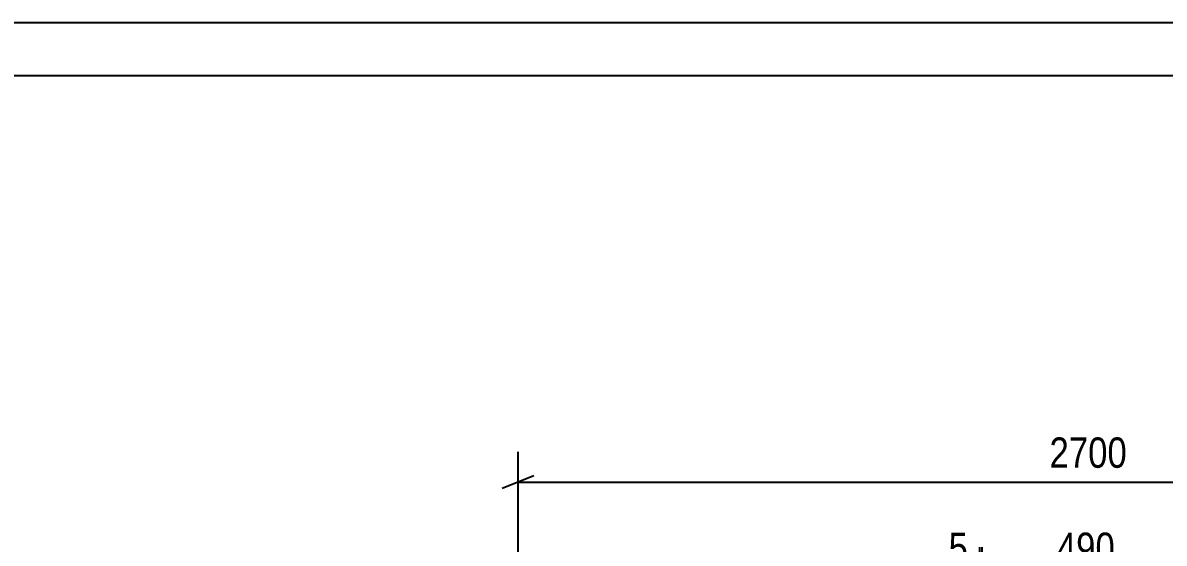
# Model space of a CAD drawing. Header units: millimetres. Extents: x 0 to 841, y 0 to 594.
# Drawn here: x 230.8 to 338.6, y 544.8 to 594 of the extents above; entities that cross this region are included whole.
import ezdxf

# ---------------------------------------------------------------- set-up
doc = ezdxf.new("R2010")
doc.units = ezdxf.units.MM
doc.styles.add('Arial Narrow', font='ARIALN.TTF', dxfattribs={"height": 0.2})

# ---------------------------------------------------------------- blocks, each defined once
blk = doc.blocks.new('Unknown-682348010-22620')
at = {"color": 5, "linetype": 'Continuous'}
for p, q in [((841, 594), (0, 594)), ((836, 589), (5, 589))]:
    blk.add_line(p, q, dxfattribs=at)
blk = doc.blocks.new('StraightDimension-682348010-28588 - 17939')
at = {"color": 7, "linetype": 'Continuous'}
for p, q in [((321.38, 497.66), (321.38, 544.48)), ((340.98, 497.66), (340.98, 544.48)), ((322.88, 542.23), (319.88, 541.03)), ((339.48, 541.03), (342.48, 542.23)), ((321.38, 541.63), (340.98, 541.63))]:
    blk.add_line(p, q, dxfattribs=at)
at = {"color": 0}
blk.add_wipeout([(334.52, 542.38), (334.52, 546.58), (327.84, 546.58), (327.84, 542.38)], dxfattribs=at)
at = {"color": 3, "style": 'Arial Narrow'}
blk.add_text('490', height=2.863, dxfattribs=at).set_placement((328.44, 542.98))
blk = doc.blocks.new('StraightDimension-682348010-28401 - 17939')
at = {"color": 7, "linetype": 'Continuous'}
for p, q in [((277.56, 494.33), (277.56, 553.47)), ((279.06, 551.22), (276.06, 550.02)), ((277.56, 550.62), (385.25, 550.62))]:
    blk.add_line(p, q, dxfattribs=at)
at = {"color": 0}
blk.add_wipeout([(335.66, 551.37), (335.66, 555.57), (327.15, 555.57), (327.15, 551.37)], dxfattribs=at)
at = {"color": 3, "style": 'Arial Narrow'}
blk.add_text('2700', height=2.863, dxfattribs=at).set_placement((327.75, 551.97))
blk = doc.blocks.new('StraightDimension-682348010-28589 - 17939')
at = {"color": 7, "linetype": 'Continuous'}
for p, q in [((321.18, 497.42), (321.18, 544.48)), ((321.38, 497.66), (321.38, 544.48)), ((319.68, 541.03), (322.68, 542.23)), ((322.88, 542.23), (319.88, 541.03)), ((321.18, 541.63), (317.1, 541.63)), ((321.18, 541.63), (317.1, 541.63)), ((321.18, 541.63), (321.38, 541.63))]:
    blk.add_line(p, q, dxfattribs=at)
at = {"color": 0}
blk.add_wipeout([(320.65, 542.38), (320.65, 546.58), (317.62, 546.58), (317.62, 542.38)], dxfattribs=at)
at = {"color": 3, "style": 'Arial Narrow'}
blk.add_text('5', height=2.86, dxfattribs=at).set_placement((318.22, 542.98))

msp = doc.modelspace()

# ---------------------------------------------------------------- block references
msp.add_blockref('Unknown-682348010-22620', (0, 0))

# ---------------------------------------------------------------- next in the draw order: block references
msp.add_blockref('StraightDimension-682348010-28588 - 17939', (0, 0))

# ---------------------------------------------------------------- next in the draw order: block references
msp.add_blockref('StraightDimension-682348010-28401 - 17939', (0, 0))

# ---------------------------------------------------------------- next in the draw order: block references
msp.add_blockref('StraightDimension-682348010-28589 - 17939', (0, 0))

doc.saveas('drawing.dxf')
